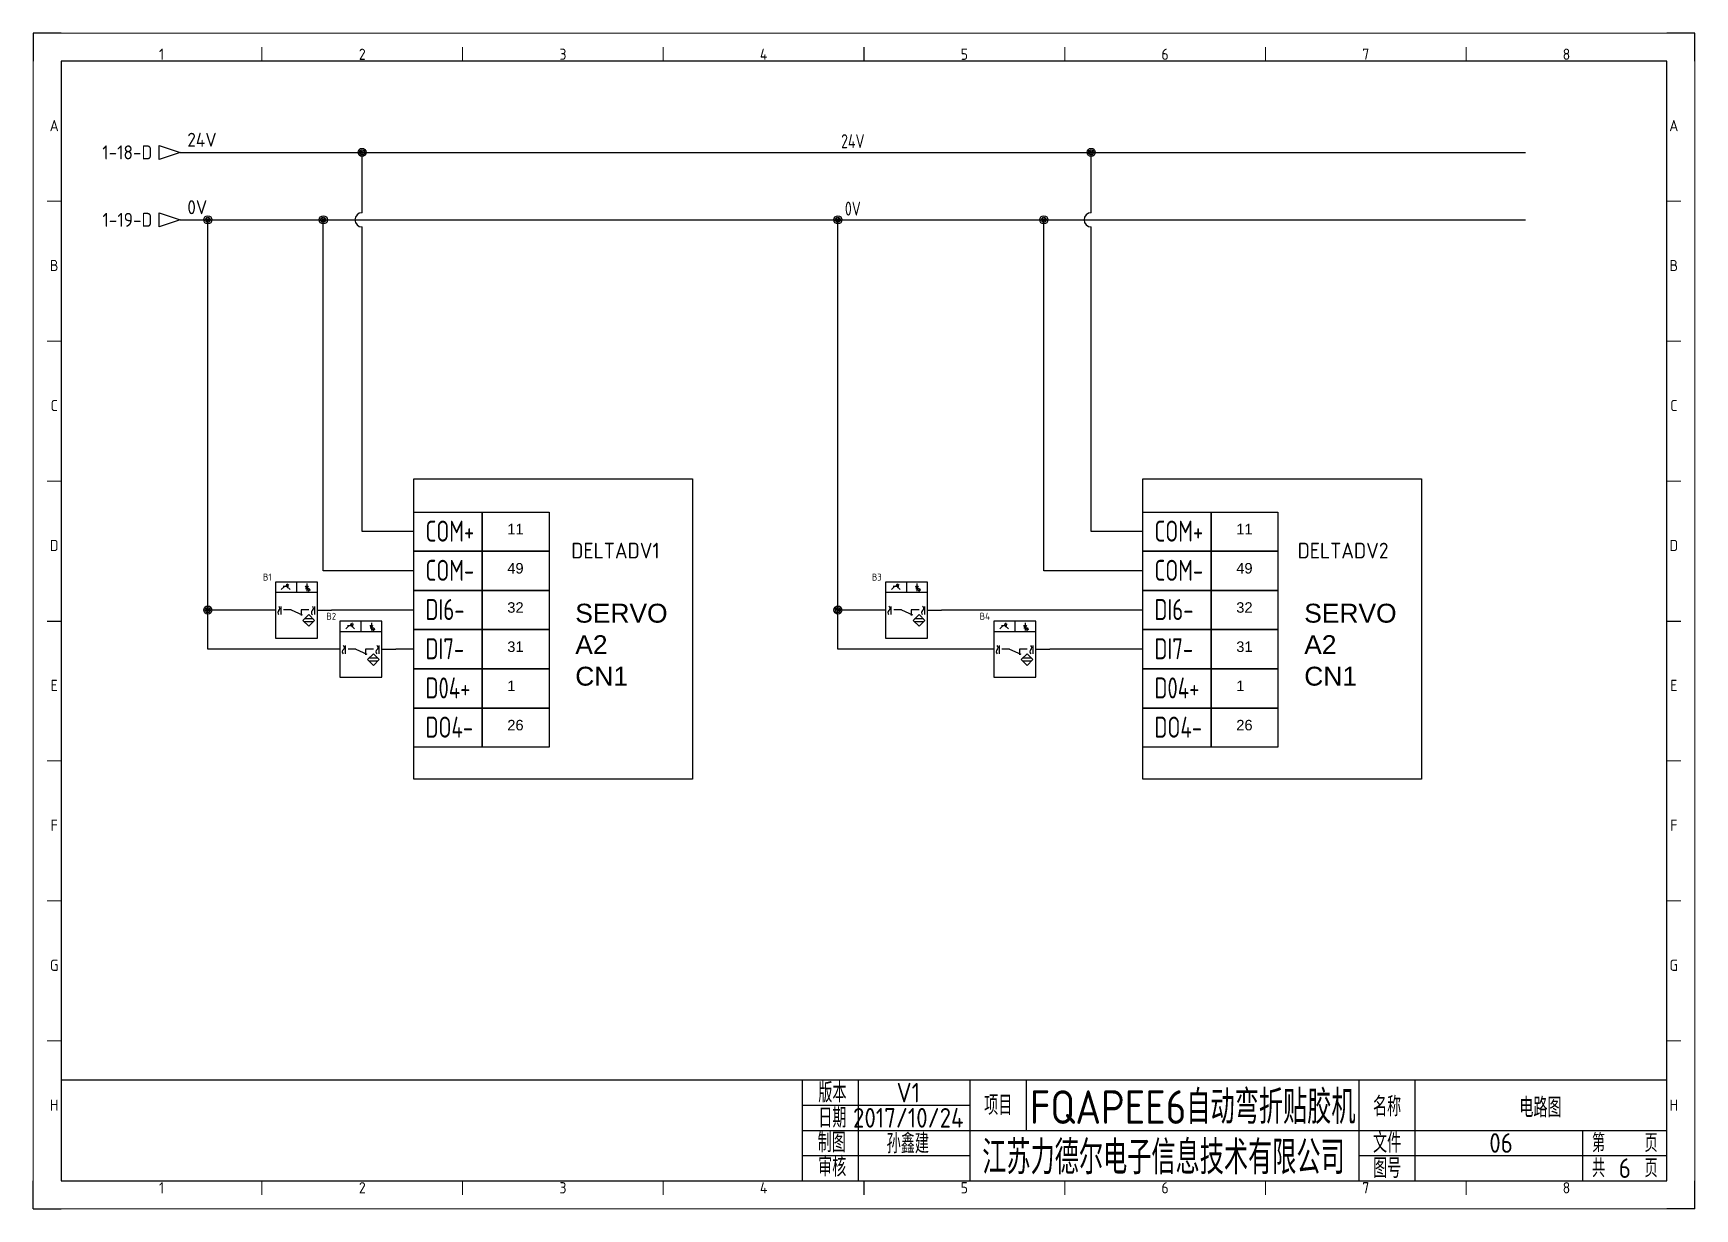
# Model space of a CAD drawing. Header units: millimetres. Extents: x 2425 to 3019, y 1396 to 1816.
import ezdxf
from ezdxf.enums import TextEntityAlignment as Align

# ---------------------------------------------------------------- set-up
doc = ezdxf.new("R2010")
doc.units = ezdxf.units.MM
for name, color, linetype in [('AE_BOR', 1, 'Continuous'), ('SYMS', 7, 'Continuous'), ('TAGS', 150, 'Continuous'), ('TERMS', 123, 'Continuous'), ('WIRENO', 72, 'Continuous'), ('WIREREF_DEST', 52, 'Continuous'), ('WIRES', 7, 'Continuous'), ('XREF', 7, 'Continuous'), ('图框_标题栏属性', 1, 'Continuous'), ('图框_标题栏文字', 6, 'Continuous')]:
    doc.layers.add(name, color=color, linetype=linetype)
doc.styles.add('ACGBTS', font='ISOCP.SHX')
doc.styles.get("Standard").update_dxf_attribs({"font": 'arial.ttf'})
doc.styles.add('WD_IEC', font='isocp2.shx', dxfattribs={"width": 0.9, "height": 4, "bigfont": 'gbcbig.shx'})
doc.styles.add('工程字', font='gbenor.shx', dxfattribs={"bigfont": 'gbcbig.shx'})

# ---------------------------------------------------------------- blocks, each defined once
blk = doc.blocks.new('Border')
for p, q in [((584, 410), (10, 410)), ((10, 410), (10, 10)), ((584, 10), (584, 410)), ((10, 10), (584, 10))]:
    blk.add_line(p, q)
at = {"layer": 'AE_BOR', "color": 1, "lineweight": 30}
for p, q in [((10, 420), (0, 420)), ((0, 420), (0, 410)), ((594, 420), (584, 420)), ((594, 410), (594, 420)), ((297, 410), (297, 415)), ((5, 210), (10, 210)), ((584, 210), (589, 210)), ((0, 0), (0, 10)), ((297, 5), (297, 10)), ((594, 0), (594, 10)), ((0, 0), (10, 0)), ((594, 0), (584, 0))]:
    blk.add_line(p, q, dxfattribs=at)
at = {"layer": 'AE_BOR', "color": 1, "lineweight": 15}
for p, q in [((0, 420), (594, 420)), ((0, 0), (0, 420)), ((594, 420), (594, 0)), ((81.75, 410), (81.75, 415)), ((153.5, 410), (153.5, 415)), ((225.25, 410), (225.25, 415)), ((368.75, 410), (368.75, 415)), ((440.5, 410), (440.5, 415)), ((512.25, 410), (512.25, 415)), ((10, 360), (5, 360)), ((589, 360), (584, 360)), ((10, 310), (5, 310)), ((589, 310), (584, 310)), ((10, 260), (5, 260)), ((589, 260), (584, 260)), ((10, 160), (5, 160)), ((589, 160), (584, 160)), ((10, 110), (5, 110)), ((589, 110), (584, 110)), ((10, 60), (5, 60)), ((589, 60), (584, 60)), ((81.75, 5), (81.75, 10)), ((153.5, 5), (153.5, 10)), ((225.25, 5), (225.25, 10)), ((368.75, 5), (368.75, 10)), ((440.5, 5), (440.5, 10)), ((512.25, 5), (512.25, 10)), ((594, 0), (0, 0))]:
    blk.add_line(p, q, dxfattribs=at)
at = {"layer": 'AE_BOR', "color": 1, "lineweight": 15, "style": 'ACGBTS'}
for s, p in [('1', (45.875, 412.5)), ('2', (117.625, 412.5)), ('3', (189.375, 412.5)), ('4', (261.125, 412.5)), ('5', (332.875, 412.5)), ('6', (404.625, 412.5)), ('7', (476.375, 412.5)), ('8', (548.125, 412.5)), ('A', (7.5, 387)), ('A', (586.5, 387)), ('B', (7.5, 337)), ('B', (586.5, 337)), ('C', (7.5, 287)), ('C', (586.5, 287)), ('D', (7.5, 237)), ('D', (586.5, 237)), ('E', (7.5, 187)), ('E', (586.5, 187)), ('F', (7.5, 137)), ('F', (586.5, 137)), ('G', (7.5, 87)), ('G', (586.5, 87)), ('H', (7.5, 37)), ('H', (586.5, 37)), ('1', (45.875, 7.5)), ('2', (117.625, 7.5)), ('3', (189.375, 7.5)), ('4', (261.125, 7.5)), ('5', (332.875, 7.5)), ('6', (404.625, 7.5)), ('7', (476.375, 7.5)), ('8', (548.125, 7.5))]:
    blk.add_text(s, height=4, dxfattribs=at).set_placement(p, align=Align.MIDDLE)
blk = doc.blocks.new('TITLE3')
for p, q in [((-309, 0), (-309, 36)), ((-289, 0), (-289, 36)), ((-249, 0), (-249, 36)), ((-249, 0), (-249, 36)), ((-249, 0), (-249, 36)), ((-229, 36), (-229, 27)), ((-110, 0), (-110, 36)), ((-90, 0), (-90, 36)), ((-309, 27), (-249, 27)), ((-229, 27), (-229, 18)), ((-309, 18), (-248.01, 18)), ((-249, 18), (0, 18)), ((-30, 0), (-30, 18)), ((-309, 9), (-249, 9)), ((-110, 9), (0, 9)), ((-289, 4.18), (-289, 4.18)), ((-289, 4.18), (-289, 4.18))]:
    blk.add_line(p, q)
blk.add_lwpolyline([(-309, 36), (-574, 36), (-574, 0), (-309, 0)], close=True)
blk.add_lwpolyline([(-309, 0), (0, 0), (0, 36), (-309, 36)])
at = {"flags": 9}
blk.add_attdef('WD_TB', (0, 0), '', height=2.5, dxfattribs=at)
at = {"layer": '图框_标题栏属性', "style": '工程字'}
for tag, height, p in [('版本', 7, (-271.17, 31.5)), ('项目', 12, (-169.5, 27)), ('名称', 7, (-45.16, 26.53)), ('日期', 7, (-271.17, 22.5)), ('制图', 7, (-271.33, 13.69)), ('公司名称', 12, (-179.94, 9)), ('文件', 7, (-59.26, 13.5)), ('页数', 7, (-15, 13.5)), ('审核', 7, (-270.7, 4.72)), ('图号', 7, (-59.26, 4.5)), ('总数', 7, (-15, 4.5))]:
    blk.add_attdef(tag, text='', height=height, dxfattribs=at).set_placement(p, align=Align.MIDDLE)
at = {"layer": '图框_标题栏文字', "style": '工程字'}
for s, height, p in [('版本', 7, (-298.29, 31.5)), ('项目', 7, (-239, 27)), ('名称', 7, (-100, 26.53)), ('日期', 7, (-298.29, 22.5)), ('制图', 7, (-298.51, 13.69)), ('文件', 7, (-100, 13.5)), ('第    页', 6.5, (-15, 13.5)), ('审核', 7, (-298.37, 5.01)), ('图号', 7, (-100, 4.5)), ('共    页', 6.5, (-15, 4.5))]:
    blk.add_text(s, height=height, dxfattribs=at).set_placement(p, align=Align.MIDDLE_CENTER)
blk = doc.blocks.new('ASDA2')
for points in [[(-33.23, 68.64), (33.23, 68.64), (33.23, -2.96), (-33.23, -2.96)], [(-33.23, 60.7), (-16.95, 60.7), (-16.95, 51.36), (-33.23, 51.36)], [(-16.95, 60.7), (-0.99, 60.7), (-0.99, 51.36), (-16.95, 51.36)], [(-33.23, 51.36), (-16.95, 51.36), (-16.95, 42.02), (-33.23, 42.02)], [(-16.95, 51.36), (-0.99, 51.36), (-0.99, 42.02), (-16.95, 42.02)], [(-33.23, 42.02), (-16.95, 42.02), (-16.95, 32.68), (-33.23, 32.68)], [(-16.95, 42.02), (-0.99, 42.02), (-0.99, 32.68), (-16.95, 32.68)], [(-33.23, 32.68), (-16.95, 32.68), (-16.95, 23.35), (-33.23, 23.35)], [(-16.95, 32.68), (-0.99, 32.68), (-0.99, 23.35), (-16.95, 23.35)], [(-33.23, 23.35), (-16.95, 23.35), (-16.95, 14.01), (-33.23, 14.01)], [(-16.95, 23.35), (-0.99, 23.35), (-0.99, 14.01), (-16.95, 14.01)], [(-33.23, 14.01), (-16.95, 14.01), (-16.95, 4.67), (-33.23, 4.67)], [(-16.95, 14.01), (-0.99, 14.01), (-0.99, 4.67), (-16.95, 4.67)]]:
    blk.add_lwpolyline(points, close=True)
at = {"attachment_point": 1}
for s, width, gutter_width, insert, char_height in [('11', 8.0121, 12.5, (-10.93, 57.89), 2.5), ('49', 8.0121, 12.5, (-10.93, 48.55), 2.5), ('32', 8.0121, 12.5, (-10.93, 39.21), 2.5), ('SERVO A2\\PCN1', 19.7866, 8.12, (5.27, 38.85), 4.5), ('31', 8.0121, 12.5, (-10.93, 29.87), 2.5), ('1', 8.0121, 12.5, (-10.93, 20.53), 2.5), ('26', 8.0121, 12.5, (-10.93, 11.19), 2.5)]:
    blk.add_mtext_dynamic_manual_height_columns(s, width=width, gutter_width=gutter_width, heights=[0], dxfattribs=dict(at, insert=insert, char_height=char_height))
at = {"style": 'WD_IEC'}
for tag, p in [('INST', (-64.64, 65.14)), ('LOC', (-64.64, 59.89)), ('RATING1', (-64.64, 47.89)), ('TAG1', (25.36, 49.63)), ('XREF', (-64.64, 41.89)), ('DESC1', (-64.64, 36.11)), ('DESC2', (-64.64, 30.86)), ('DESC3', (-64.64, 25.61))]:
    blk.add_attdef(tag, text='', height=3.75, dxfattribs=at).set_placement(p, align=Align.RIGHT)
at = {"style": 'WD_IEC', "flags": 1}
for tag, p, height in [('MFG', (-88.98, 59.89), 2.25), ('CAT', (-88.98, 56.14), 2.25), ('X4TERM01', (-33.23, 56.03), 0.08), ('X4TERM02', (-33.23, 46.69), 0.08), ('X4TERM03', (-33.23, 37.35), 0.08), ('ASSYCODE', (-91.61, 29.14), 1.5), ('FAMILY', (-91.61, 26.89), 1.5), ('X4TERM04', (-33.23, 28.02), 0.08), ('CATDESC', (-91.61, 24.64), 1.5), ('X4TERM05', (-33.23, 18.68), 0.08), ('X4TERM06', (-33.23, 9.34), 0.08)]:
    blk.add_attdef(tag, p, '', height=height, dxfattribs=at)
at = {"style": 'WD_IEC', "width": 0.8}
for tag, p in [('TERM01', (-30.43, 53.65)), ('TERM02', (-30.43, 44.31)), ('TERM03', (-30.43, 34.97)), ('TERM04', (-30.43, 25.63)), ('TERM05', (-30.43, 16.29)), ('TERM06', (-30.43, 6.95))]:
    blk.add_attdef(tag, p, '', height=5, dxfattribs=at)
blk = doc.blocks.new('HA1D3')
blk.add_lwpolyline([(0, 0), (-3.75, -1.25), (-3.75, 1.25)], close=True)
at = {"style": 'WD_IEC'}
for tag, p, height, flags in [('WIRENO', (1.25, 1), 2.5, 8), ('X1TERM01', (0, 0), 0.32, 1)]:
    blk.add_attdef(tag, p, '', height=height, dxfattribs=dict(at, flags=flags))
blk.add_attdef('XREF', text='', height=2.5, dxfattribs=at).set_placement((-5, 0), align=Align.MIDDLE_RIGHT)
at = {"style": 'WD_IEC', "flags": 1}
blk.add_attdef('SIGCODE', text='', height=1, dxfattribs=at).set_placement((-2.5, 1.8), align=Align.RIGHT)
at = {"style": 'WD_IEC'}
blk.add_attdef('DESC1', text='', height=2.5, dxfattribs=at).set_placement((1.25, -1), align=Align.TOP_LEFT)
blk = doc.blocks.new('WD_WNH')
at = {"linetype": 'Continuous', "style": 'WD_IEC', "width": 0.8}
blk.add_attdef('WIRENO', text='', height=2.5, dxfattribs=at).set_placement((0, 0.75), align=Align.CENTER)
at = {"style": 'WD_IEC', "flags": 1}
for tag, p in [('W08USER', (0, 0.375)), ('W04USER', (0, 0.875)), ('W05USER', (0, 0.75)), ('W09USER', (0, 0.25)), ('W03USER', (0, 1)), ('W06USER', (0, 0.625)), ('W07USER', (0, 0.5)), ('W02USER', (0, 1.125)), ('W01USER', (0, 1.25)), ('W10USER', (0, 0.125))]:
    blk.add_attdef(tag, text='', height=0.08, dxfattribs=at).set_placement(p, align=Align.CENTER)
blk = doc.blocks.new('WDDOT')
for radius in [0.72, 0.449, 0.223]:
    blk.add_circle((0, 0), radius)
blk = doc.blocks.new('HPE12B22')
for p, q in [((-7.5, 10), (-7.5, -10)), ((7.5, 10), (-7.5, 10)), ((7.5, 6.25), (-7.5, 6.25)), ((-4.29, 8.41), (-5.38, 7.31)), ((-2.8, 8.41), (-4.77, 8.41)), ((-3.48, 9.19), (-3.7, 8.74)), ((-3.7, 8.74), (-3.26, 8.96)), ((-3.26, 8.96), (-3.48, 9.19)), ((-3.37, 9.07), (-3.03, 9.41)), ((-3.14, 8.85), (-3.37, 8.4)), ((-3.37, 8.4), (-2.92, 8.63)), ((-3.36, 8.41), (-2.27, 7.31)), ((-3.36, 8.41), (-3.14, 7.96)), ((-2.92, 8.18), (-3.36, 8.41)), ((-2.92, 8.63), (-3.14, 8.85)), ((-3.03, 8.74), (-2.7, 9.07)), ((0, 10), (0, 6.25)), ((3.72, 7.64), (3.26, 8.54)), ((3.26, 8.54), (4.17, 8.54)), ((3.26, 7.64), (4.17, 7.64)), ((3.72, 9.44), (3.72, 6.74)), ((4.17, 8.54), (3.72, 7.64)), ((4.27, 7.08), (3.94, 7.42)), ((4.38, 7.19), (4.16, 6.97)), ((4.16, 6.97), (4.61, 6.75)), ((4.61, 7.42), (4.27, 7.75)), ((4.61, 6.75), (4.38, 7.19)), ((4.72, 7.53), (4.5, 7.31)), ((4.5, 7.31), (4.94, 7.08)), ((4.94, 7.08), (4.72, 7.53)), ((7.5, -10), (7.5, 10)), ((-7.5, 0), (-12.5, 0)), ((-5.6, 1.31), (-5.6, -1.62)), ((-1.81, 0.02), (-4.58, 0.02)), ((-1.81, 0.02), (2.13, -1.73)), ((4.44, 0.02), (1.69, 0.02)), ((1.69, 0.02), (1.69, -1.99)), ((6.44, 1.31), (6.44, -1.62)), ((6, -3.16), (2.87, -3.16)), ((6, -4.21), (2.87, -4.21)), ((7.5, 0), (12.5, 0)), ((-7.5, -10), (7.5, -10))]:
    blk.add_line(p, q)
blk.add_lwpolyline([(6.53, -3.69), (4.44, -5.77), (2.35, -3.69), (4.44, -1.6)], close=True)
for centre, start, end in [((-6.85, 0.58), 306.8699, 53.1301), ((5.19, 0.58), 306.8699, 53.1301), ((-5.74, -0.89), 126.8699, 233.1301), ((6.29, -0.89), 126.8699, 233.1301)]:
    blk.add_arc(centre, 0.923, start, end)
for points in [[(-3.26, 8.96), (-3.48, 9.19), (-3.7, 8.74)], [(-2.92, 8.63), (-3.14, 8.85), (-3.37, 8.4)], [(-3.14, 7.96), (-2.92, 8.18), (-3.36, 8.41)], [(4.38, 7.19), (4.16, 6.97), (4.61, 6.75)], [(4.72, 7.53), (4.5, 7.31), (4.94, 7.08)]]:
    blk.add_solid(points)
at = {"style": 'WD_IEC'}
for tag, height, p in [('INST', 2.7, (-8.89, 19.27)), ('LOC', 2.7, (-8.89, 15.27)), ('TAG1', 2.5, (-8.89, 10.52)), ('TERM02', 2, (12.23, 1)), ('DESC1', 2.7, (-8.89, -7.27)), ('XREF', 2.5, (-8.89, -3.42)), ('DESC2', 2.7, (-8.89, -11.27)), ('DESC3', 2.7, (-8.89, -15.27))]:
    blk.add_attdef(tag, text='', height=height, dxfattribs=at).set_placement(p, align=Align.RIGHT)
at = {"style": 'WD_IEC', "flags": 1}
for tag, p, height in [('X2LINK', (0, 10), 0.32), ('MFG', (7.83, 6.06), 1.5), ('X4TERM01', (-12.5, 0), 0.32), ('CAT', (7.83, 3.56), 1.5), ('X1TERM02', (12.5, 0), 0.32), ('ASSYCODE', (8.01, -4.65), 1), ('FAMILY', (8.01, -6.15), 1), ('X8LINK', (0, -10), 0.32), ('CATDESC', (8.01, -7.65), 1)]:
    blk.add_attdef(tag, p, '', height=height, dxfattribs=at)
at = {"style": 'WD_IEC'}
blk.add_attdef('TERM01', (-12.96, 1), '', height=2, dxfattribs=at)

msp = doc.modelspace()

# ---------------------------------------------------------------- linework, layer by layer
at = {"layer": 'WIRES'}
for p, q in [((2477.8, 1773.32), (2958.68, 1773.32)), ((2542.78, 1751.76), (2542.78, 1773.32)), ((2803.45, 1751.76), (2803.45, 1773.32)), ((2477.8, 1749.22), (2958.68, 1749.22)), ((2487.65, 1595.79), (2487.65, 1749.22)), ((2528.93, 1623.81), (2528.93, 1749.22)), ((2542.78, 1637.81), (2542.78, 1746.68)), ((2712.9, 1595.79), (2712.9, 1749.22)), ((2786.52, 1623.81), (2786.52, 1749.22)), ((2803.45, 1637.81), (2803.45, 1746.68)), ((2561.27, 1637.81), (2542.78, 1637.81)), ((2821.87, 1637.81), (2803.45, 1637.81)), ((2561.27, 1623.81), (2528.93, 1623.81)), ((2821.87, 1623.81), (2786.52, 1623.81)), ((2506.8, 1609.8), (2487.65, 1609.8)), ((2561.27, 1609.8), (2531.8, 1609.8)), ((2724.95, 1609.8), (2712.9, 1609.8)), ((2821.87, 1609.8), (2749.95, 1609.8)), ((2529.88, 1595.79), (2487.65, 1595.79)), ((2561.27, 1595.79), (2554.88, 1595.79)), ((2763.61, 1595.79), (2712.9, 1595.79)), ((2821.87, 1595.79), (2788.61, 1595.79))]:
    msp.add_line(p, q, dxfattribs=at)
for centre in [(2542.78, 1749.22), (2803.45, 1749.22)]:
    msp.add_arc(centre, 2.54, 90, 270, dxfattribs=at)

# ---------------------------------------------------------------- block references
msp.add_blockref('Border', (2425.23, 1395.88))
msp.add_blockref('TITLE3', (3009.23, 1405.88)).add_auto_attribs({'总数': '6', '文件': '06', '名称': '电路图', '公司名称': '江苏力德尔电子信息技术有限公司', '项目': 'FQAPEE6自动弯折贴胶机', '制图': '孙鑫建', '日期': '2017/10/24', '版本': 'V1'})
at = {"layer": 'SYMS'}
ref = msp.add_blockref('HA1D3', (2477.8, 1773.32), dxfattribs=dict(at, xscale=2, yscale=2, zscale=2))
ref.add_attrib('XREF', '1-18-D', dxfattribs={"layer": 'XREF', "height": 5, "style": 'WD_IEC'}).set_placement((2467.8, 1773.32), align=Align.MIDDLE_RIGHT)
ref.add_attrib('WIRENO', '24V', (2480.3, 1775.32), dxfattribs={"layer": 'WIREREF_DEST', "height": 5, "style": 'WD_IEC', "flags": 8})
at = {"layer": 'SYMS', "xscale": 2, "yscale": 2, "zscale": 2}
for p in [(2542.78, 1773.32), (2803.45, 1773.32), (2487.65, 1749.22), (2528.93, 1749.22), (2712.9, 1749.22), (2786.52, 1749.22), (2487.65, 1609.8), (2712.9, 1609.8)]:
    msp.add_blockref('WDDOT', p, dxfattribs=at)
at = {"layer": 'SYMS'}
ref = msp.add_blockref('HA1D3', (2477.8, 1749.22), dxfattribs=dict(at, xscale=2, yscale=2, zscale=2))
ref.add_attrib('XREF', '1-19-D', dxfattribs={"layer": 'XREF', "height": 5, "style": 'WD_IEC'}).set_placement((2467.8, 1749.22), align=Align.MIDDLE_RIGHT)
ref.add_attrib('WIRENO', '0V', (2480.3, 1751.22), dxfattribs={"layer": 'WIREREF_DEST', "height": 5, "style": 'WD_IEC', "flags": 8})
ref = msp.add_blockref('ASDA2', (2611.1, 1553.77), dxfattribs=dict(at, xscale=1.5, yscale=1.5, zscale=1.5))
ref.add_attrib('TERM06', 'DO4-', (2565.46, 1564.2), dxfattribs={"layer": 'TERMS', "height": 7.5, "style": 'WD_IEC', "width": 0.8})
ref.add_attrib('TERM05', 'D04+', (2565.46, 1578.21), dxfattribs={"layer": 'TERMS', "height": 7.5, "style": 'WD_IEC', "width": 0.8})
ref.add_attrib('TERM04', 'DI7-', (2565.46, 1592.22), dxfattribs={"layer": 'TERMS', "height": 7.5, "style": 'WD_IEC', "width": 0.8})
ref.add_attrib('TERM03', 'DI6-', (2565.46, 1606.22), dxfattribs={"layer": 'TERMS', "height": 7.5, "style": 'WD_IEC', "width": 0.8})
ref.add_attrib('TERM02', 'COM-', (2565.46, 1620.23), dxfattribs={"layer": 'TERMS', "height": 7.5, "style": 'WD_IEC', "width": 0.8})
ref.add_attrib('TERM01', 'COM+', (2565.46, 1634.24), dxfattribs={"layer": 'TERMS', "height": 7.5, "style": 'WD_IEC', "width": 0.8})
ref.add_attrib('TAG1', 'DELTADV1', dxfattribs={"layer": 'TAGS', "height": 5.625, "style": 'WD_IEC'}).set_placement((2649.15, 1628.22), align=Align.RIGHT)
ref = msp.add_blockref('ASDA2', (2871.71, 1553.77), dxfattribs=dict(at, xscale=1.5, yscale=1.5, zscale=1.5))
ref.add_attrib('TERM06', 'DO4-', (2826.06, 1564.2), dxfattribs={"layer": 'TERMS', "height": 7.5, "style": 'WD_IEC', "width": 0.8})
ref.add_attrib('TERM05', 'D04+', (2826.06, 1578.21), dxfattribs={"layer": 'TERMS', "height": 7.5, "style": 'WD_IEC', "width": 0.8})
ref.add_attrib('TERM04', 'DI7-', (2826.06, 1592.22), dxfattribs={"layer": 'TERMS', "height": 7.5, "style": 'WD_IEC', "width": 0.8})
ref.add_attrib('TERM03', 'DI6-', (2826.06, 1606.22), dxfattribs={"layer": 'TERMS', "height": 7.5, "style": 'WD_IEC', "width": 0.8})
ref.add_attrib('TERM02', 'COM-', (2826.06, 1620.23), dxfattribs={"layer": 'TERMS', "height": 7.5, "style": 'WD_IEC', "width": 0.8})
ref.add_attrib('TERM01', 'COM+', (2826.06, 1634.24), dxfattribs={"layer": 'TERMS', "height": 7.5, "style": 'WD_IEC', "width": 0.8})
ref.add_attrib('TAG1', 'DELTADV2', dxfattribs={"layer": 'TAGS', "height": 5.625, "style": 'WD_IEC'}).set_placement((2909.75, 1628.22), align=Align.RIGHT)
ref = msp.add_blockref('HPE12B22', (2519.3, 1609.8), dxfattribs=at)
ref.add_attrib('TAG1', 'B1', dxfattribs={"layer": 'TAGS', "height": 2.5, "style": 'WD_IEC'}).set_placement((2510.41, 1620.32), align=Align.RIGHT)
ref = msp.add_blockref('HPE12B22', (2737.45, 1609.8), dxfattribs=at)
ref.add_attrib('TAG1', 'B3', dxfattribs={"layer": 'TAGS', "height": 2.5, "style": 'WD_IEC'}).set_placement((2728.56, 1620.32), align=Align.RIGHT)
ref = msp.add_blockref('HPE12B22', (2542.38, 1595.79), dxfattribs=at)
ref.add_attrib('TAG1', 'B2', dxfattribs={"layer": 'TAGS', "height": 2.5, "style": 'WD_IEC'}).set_placement((2533.49, 1606.31), align=Align.RIGHT)
ref = msp.add_blockref('HPE12B22', (2776.11, 1595.79), dxfattribs=at)
ref.add_attrib('TAG1', 'B4', dxfattribs={"layer": 'TAGS', "height": 2.5, "style": 'WD_IEC'}).set_placement((2767.21, 1606.31), align=Align.RIGHT)
at = {"layer": 'WIRENO'}
ref = msp.add_blockref('WD_WNH', (2718.24, 1773.32), dxfattribs=dict(at, xscale=2, yscale=2, zscale=2))
ref.add_attrib('WIRENO', '24V', dxfattribs={"linetype": 'Continuous', "height": 5, "style": 'WD_IEC', "width": 0.8}).set_placement((2718.24, 1774.82), align=Align.CENTER)
ref = msp.add_blockref('WD_WNH', (2718.24, 1749.22), dxfattribs=dict(at, xscale=2, yscale=2, zscale=2))
ref.add_attrib('WIRENO', '0V', dxfattribs={"linetype": 'Continuous', "height": 5, "style": 'WD_IEC', "width": 0.8}).set_placement((2718.24, 1750.72), align=Align.CENTER)

doc.saveas('drawing.dxf')
